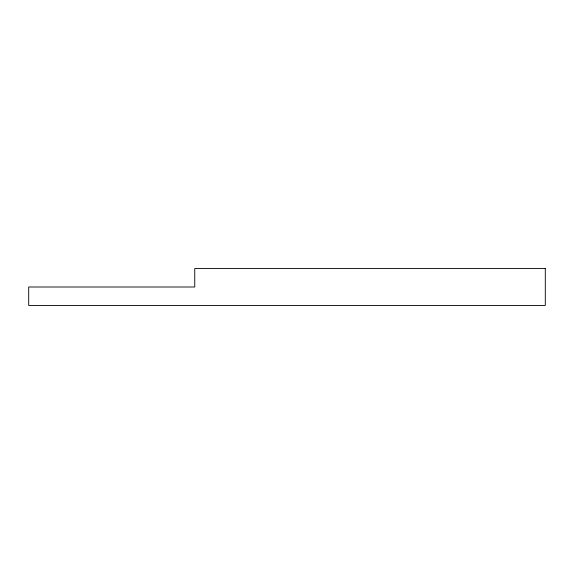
<?xml version="1.0" encoding="UTF-8"?>
<svg xmlns="http://www.w3.org/2000/svg" width="574" height="574" viewBox="0 0 574 574"><rect width="100%" height="100%" fill="white"/><g stroke="black" fill="none" stroke-linecap="round" stroke-linejoin="round"><path stroke-width="0.86" d="M545.3 268.553L194.751 268.553L194.751 287L28.7 287L28.7 305.447L545.3 305.447L545.3 268.553"/></g></svg>
